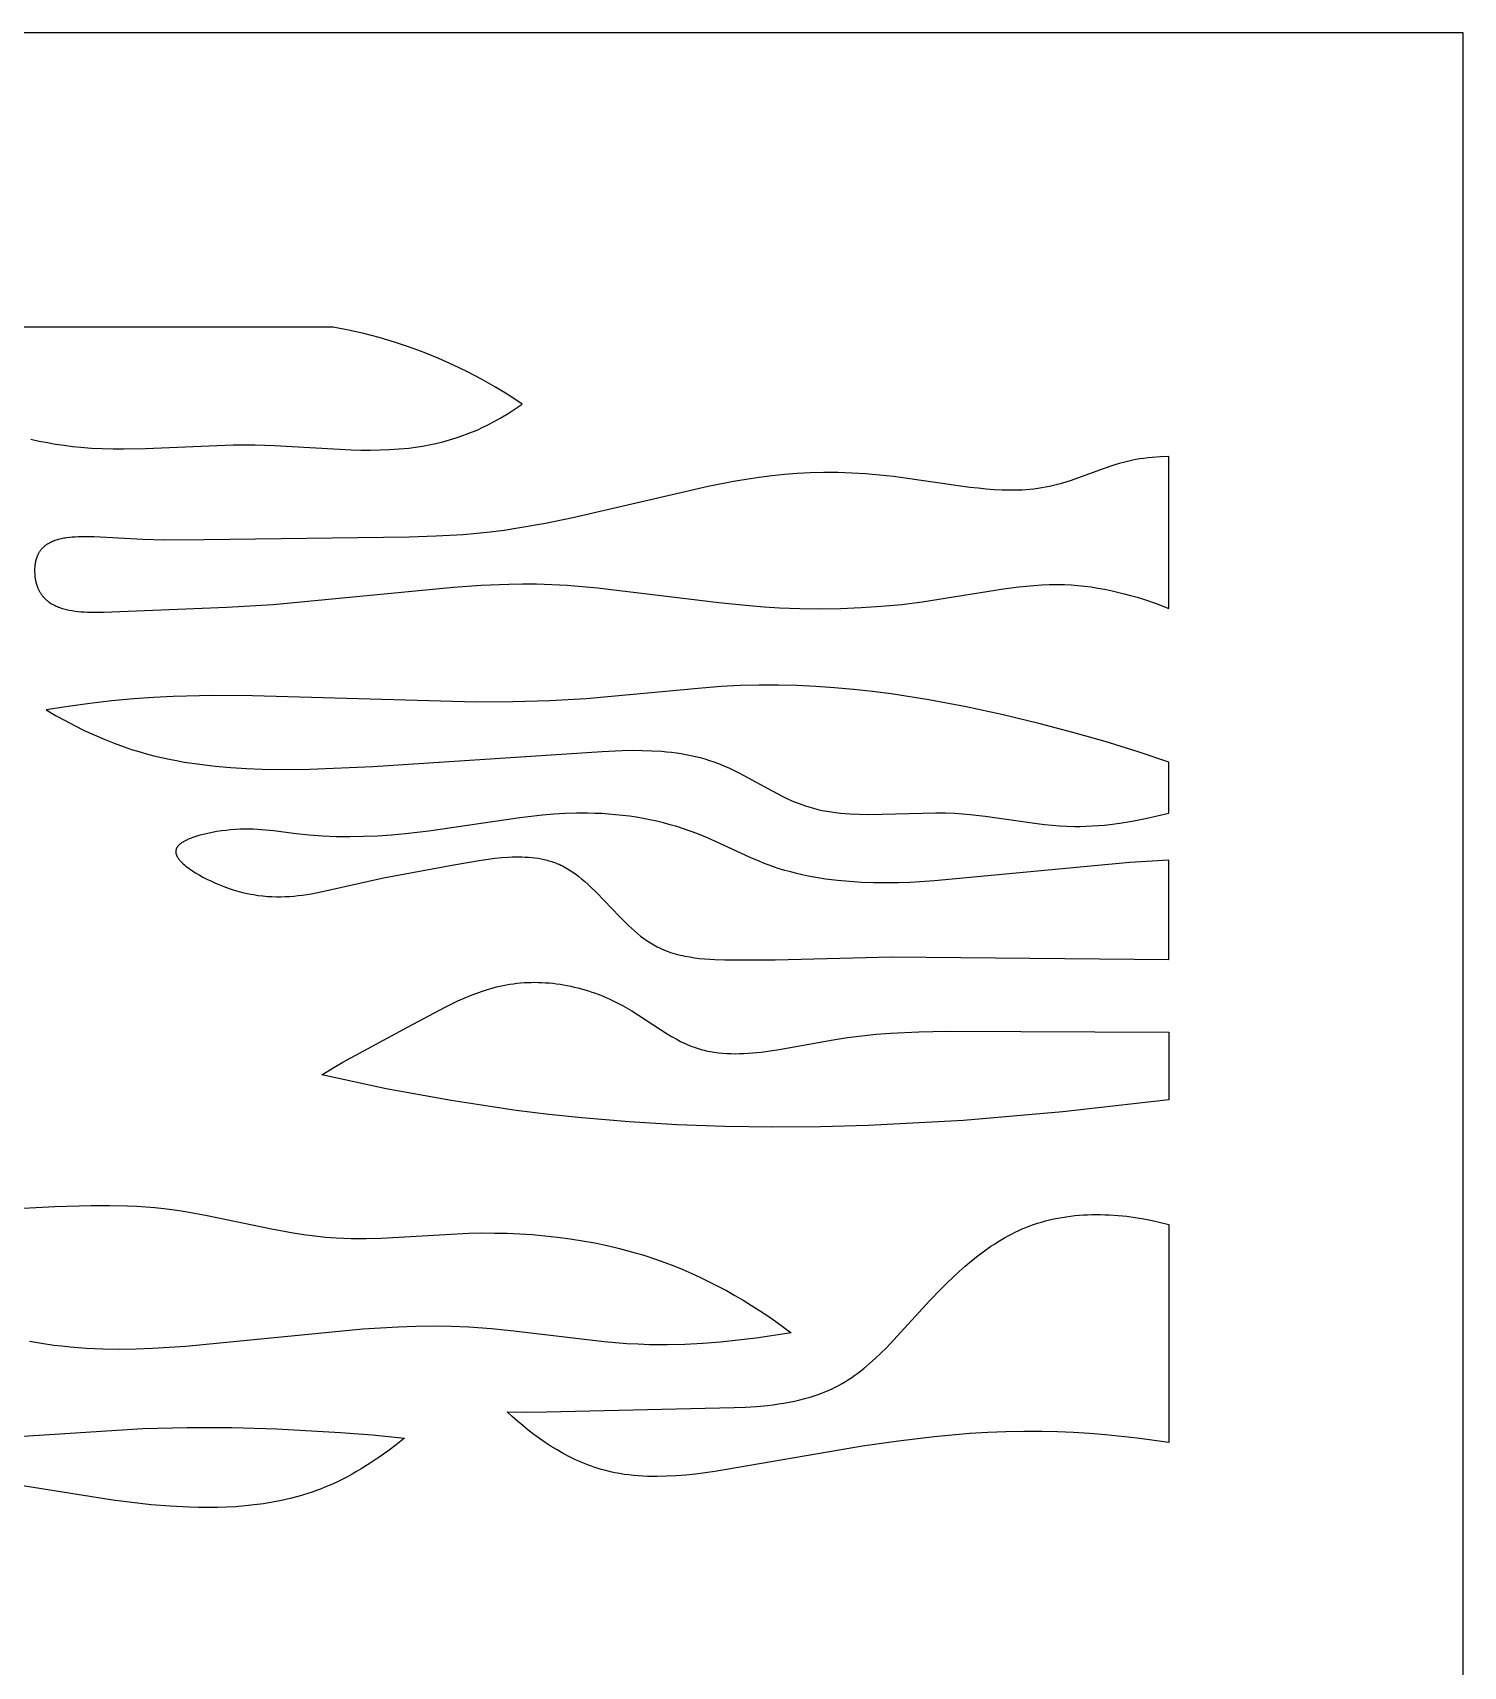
# Model space of a CAD drawing. Header units: millimetres. Extents: x 735 to 1140, y 263 to 1308.
# Drawn here: x 897.4 to 1140.3, y 1030.8 to 1308.3 of the extents above; entities that cross this region are included whole.
import ezdxf

# ---------------------------------------------------------------- set-up
doc = ezdxf.new("R2010")
doc.units = ezdxf.units.MM
doc.layers.add('DEFAULT_LAYER', color=1, linetype='Continuous', true_color=0xff0000)

msp = doc.modelspace()

# ---------------------------------------------------------------- linework, layer by layer
at = {"layer": 'DEFAULT_LAYER'}
for p, q in [((1140.35, 1308.34), (735.25, 1308.34)), ((1140.35, 262.59), (1140.35, 1308.34)), ((948.41, 1258.34), (857.15, 1258.34)), ((951.04, 1257.83), (948.41, 1258.34)), ((953.66, 1257.23), (951.04, 1257.83)), ((956.26, 1256.55), (953.66, 1257.23)), ((958.83, 1255.78), (956.26, 1256.55)), ((961.38, 1254.93), (958.83, 1255.78)), ((963.9, 1254), (961.38, 1254.93)), ((966.39, 1252.98), (963.9, 1254)), ((968.84, 1251.89), (966.39, 1252.98)), ((971.26, 1250.72), (968.84, 1251.89)), ((973.64, 1249.47), (971.26, 1250.72)), ((975.97, 1248.14), (973.64, 1249.47)), ((978.26, 1246.74), (975.97, 1248.14)), ((980.51, 1245.26), (978.26, 1246.74)), ((976.91, 1242.92), (978.14, 1243.66)), ((978.14, 1243.66), (979.34, 1244.44)), ((979.34, 1244.44), (980.51, 1245.26)), ((971.76, 1240.4), (972.42, 1240.67)), ((972.42, 1240.67), (973.08, 1240.96)), ((973.08, 1240.96), (973.73, 1241.25)), ((973.73, 1241.25), (974.38, 1241.56)), ((974.38, 1241.56), (975.02, 1241.88)), ((975.02, 1241.88), (975.66, 1242.22)), ((975.66, 1242.22), (976.29, 1242.56)), ((976.29, 1242.56), (976.91, 1242.92)), ((897.08, 1239.29), (898.48, 1238.98)), ((898.48, 1238.98), (899.89, 1238.7)), ((899.89, 1238.7), (901.3, 1238.46)), ((901.3, 1238.46), (902.72, 1238.25)), ((902.72, 1238.25), (904.14, 1238.07)), ((904.14, 1238.07), (905.56, 1237.93)), ((905.56, 1237.93), (907.39, 1237.79)), ((907.39, 1237.79), (909.22, 1237.7)), ((912.89, 1237.64), (916.58, 1237.71)), ((916.58, 1237.71), (931.45, 1238.31)), ((931.45, 1238.31), (935.17, 1238.32)), ((935.17, 1238.32), (938.45, 1238.21)), ((938.45, 1238.21), (951.51, 1237.48)), ((959.63, 1237.63), (961.25, 1237.79)), ((961.25, 1237.79), (962.41, 1237.95)), ((962.41, 1237.95), (963.57, 1238.13)), ((963.57, 1238.13), (964.73, 1238.34)), ((964.73, 1238.34), (965.89, 1238.58)), ((965.89, 1238.58), (967.03, 1238.86)), ((967.03, 1238.86), (968.17, 1239.17)), ((968.17, 1239.17), (969.3, 1239.51)), ((969.3, 1239.51), (970.42, 1239.89)), ((970.42, 1239.89), (971.09, 1240.14)), ((971.09, 1240.14), (971.76, 1240.4)), ((909.22, 1237.7), (911.05, 1237.65)), ((911.05, 1237.65), (912.89, 1237.64)), ((951.51, 1237.48), (953.14, 1237.44)), ((953.14, 1237.44), (954.77, 1237.43)), ((954.77, 1237.43), (956.39, 1237.46)), ((956.39, 1237.46), (958.01, 1237.52)), ((958.01, 1237.52), (959.63, 1237.63)), ((1081.92, 1235.14), (1081, 1234.86)), ((1082.85, 1235.39), (1081.92, 1235.14)), ((1083.78, 1235.62), (1082.85, 1235.39)), ((1084.25, 1235.72), (1083.78, 1235.62)), ((1084.72, 1235.81), (1084.25, 1235.72)), ((1085.41, 1235.93), (1084.72, 1235.81)), ((1086.11, 1236.03), (1085.41, 1235.93)), ((1086.82, 1236.11), (1086.11, 1236.03)), ((1087.52, 1236.18), (1086.82, 1236.11)), ((1088.93, 1236.28), (1087.52, 1236.18)), ((1090.35, 1236.34), (1088.93, 1236.28)), ((1090.35, 1210.55), (1090.35, 1236.34)), ((1018.58, 1232.44), (1016.42, 1232.08)), ((1020.75, 1232.77), (1018.58, 1232.44)), ((1022.91, 1233.06), (1020.75, 1232.77)), ((1025.08, 1233.29), (1022.91, 1233.06)), ((1027.25, 1233.47), (1025.08, 1233.29)), ((1029.42, 1233.58), (1027.25, 1233.47)), ((1031.77, 1233.63), (1029.42, 1233.58)), ((1034.13, 1233.62), (1031.77, 1233.63)), ((1036.48, 1233.53), (1034.13, 1233.62)), ((1038.84, 1233.38), (1036.48, 1233.53)), ((1041.2, 1233.18), (1038.84, 1233.38)), ((1043.56, 1232.93), (1041.2, 1233.18)), ((1056.57, 1231.1), (1043.56, 1232.93)), ((1073.73, 1232.28), (1072.82, 1231.99)), ((1079.17, 1234.24), (1073.73, 1232.28)), ((1081, 1234.86), (1079.17, 1234.24)), ((1012.12, 1231.25), (989.1, 1225.92)), ((1016.42, 1232.08), (1012.12, 1231.25)), ((1057.94, 1230.94), (1056.57, 1231.1)), ((1059.31, 1230.81), (1057.94, 1230.94)), ((1060.68, 1230.7), (1059.31, 1230.81)), ((1062.04, 1230.63), (1060.68, 1230.7)), ((1063.4, 1230.61), (1062.04, 1230.63)), ((1064.08, 1230.61), (1063.4, 1230.61)), ((1064.75, 1230.62), (1064.08, 1230.61)), ((1065.42, 1230.65), (1064.75, 1230.62)), ((1066.09, 1230.69), (1065.42, 1230.65)), ((1066.76, 1230.74), (1066.09, 1230.69)), ((1067.43, 1230.81), (1066.76, 1230.74)), ((1068.09, 1230.9), (1067.43, 1230.81)), ((1068.75, 1231), (1068.09, 1230.9)), ((1069.41, 1231.11), (1068.75, 1231)), ((1070.07, 1231.25), (1069.41, 1231.11)), ((1070.53, 1231.35), (1070.07, 1231.25)), ((1070.99, 1231.46), (1070.53, 1231.35)), ((1071.91, 1231.71), (1070.99, 1231.46)), ((1072.82, 1231.99), (1071.91, 1231.71)), ((979.8, 1224.15), (977.45, 1223.8)), ((984.47, 1224.97), (979.8, 1224.15)), ((989.1, 1225.92), (984.47, 1224.97)), ((899.4, 1221.09), (899.33, 1221.03)), ((899.48, 1221.15), (899.4, 1221.09)), ((899.55, 1221.21), (899.48, 1221.15)), ((899.63, 1221.27), (899.55, 1221.21)), ((899.71, 1221.33), (899.63, 1221.27)), ((899.79, 1221.38), (899.71, 1221.33)), ((899.88, 1221.44), (899.79, 1221.38)), ((899.96, 1221.49), (899.88, 1221.44)), ((900.05, 1221.54), (899.96, 1221.49)), ((900.13, 1221.59), (900.05, 1221.54)), ((900.22, 1221.64), (900.13, 1221.59)), ((900.4, 1221.73), (900.22, 1221.64)), ((900.59, 1221.82), (900.4, 1221.73)), ((900.78, 1221.9), (900.59, 1221.82)), ((900.97, 1221.98), (900.78, 1221.9)), ((901.17, 1222.05), (900.97, 1221.98)), ((901.38, 1222.12), (901.17, 1222.05)), ((901.59, 1222.19), (901.38, 1222.12)), ((901.8, 1222.25), (901.59, 1222.19)), ((902.02, 1222.3), (901.8, 1222.25)), ((902.24, 1222.35), (902.02, 1222.3)), ((902.46, 1222.4), (902.24, 1222.35)), ((902.69, 1222.45), (902.46, 1222.4)), ((902.92, 1222.49), (902.69, 1222.45)), ((903.16, 1222.52), (902.92, 1222.49)), ((903.64, 1222.58), (903.16, 1222.52)), ((904.13, 1222.63), (903.64, 1222.58)), ((904.64, 1222.67), (904.13, 1222.63)), ((905.15, 1222.7), (904.64, 1222.67)), ((905.68, 1222.71), (905.15, 1222.7)), ((906.75, 1222.71), (905.68, 1222.71)), ((907.84, 1222.69), (906.75, 1222.71)), ((916.13, 1222.25), (907.84, 1222.69)), ((919.77, 1222.16), (916.13, 1222.25)), ((926.5, 1222.19), (919.77, 1222.16)), ((961.34, 1222.63), (926.5, 1222.19)), ((965.94, 1222.79), (961.34, 1222.63)), ((970.53, 1223.06), (965.94, 1222.79)), ((972.81, 1223.26), (970.53, 1223.06)), ((975.08, 1223.5), (972.81, 1223.26)), ((977.45, 1223.8), (975.08, 1223.5)), ((897.86, 1218.4), (897.83, 1218.23)), ((897.89, 1218.57), (897.86, 1218.4)), ((897.93, 1218.74), (897.89, 1218.57)), ((897.98, 1218.9), (897.93, 1218.74)), ((898.03, 1219.06), (897.98, 1218.9)), ((898.08, 1219.21), (898.03, 1219.06)), ((898.14, 1219.36), (898.08, 1219.21)), ((898.18, 1219.46), (898.14, 1219.36)), ((898.22, 1219.55), (898.18, 1219.46)), ((898.26, 1219.64), (898.22, 1219.55)), ((898.31, 1219.73), (898.26, 1219.64)), ((898.35, 1219.82), (898.31, 1219.73)), ((898.4, 1219.91), (898.35, 1219.82)), ((898.45, 1220), (898.4, 1219.91)), ((898.5, 1220.08), (898.45, 1220)), ((898.56, 1220.16), (898.5, 1220.08)), ((898.61, 1220.24), (898.56, 1220.16)), ((898.67, 1220.32), (898.61, 1220.24)), ((898.73, 1220.4), (898.67, 1220.32)), ((898.79, 1220.48), (898.73, 1220.4)), ((898.85, 1220.55), (898.79, 1220.48)), ((898.91, 1220.63), (898.85, 1220.55)), ((898.98, 1220.7), (898.91, 1220.63)), ((899.04, 1220.77), (898.98, 1220.7)), ((899.11, 1220.83), (899.04, 1220.77)), ((899.18, 1220.9), (899.11, 1220.83)), ((899.25, 1220.97), (899.18, 1220.9)), ((899.33, 1221.03), (899.25, 1220.97)), ((897.73, 1217.17), (897.72, 1216.99)), ((897.72, 1216.99), (897.73, 1216.8)), ((897.74, 1217.53), (897.73, 1217.35)), ((897.73, 1217.35), (897.73, 1217.17)), ((897.73, 1216.8), (897.73, 1216.62)), ((897.73, 1216.62), (897.74, 1216.44)), ((897.76, 1217.71), (897.74, 1217.53)), ((897.74, 1216.44), (897.75, 1216.26)), ((897.75, 1216.26), (897.77, 1216.07)), ((897.78, 1217.89), (897.76, 1217.71)), ((897.77, 1216.07), (897.79, 1215.89)), ((897.8, 1218.06), (897.78, 1217.89)), ((897.79, 1215.89), (897.82, 1215.71)), ((897.83, 1218.23), (897.8, 1218.06)), ((897.82, 1215.71), (897.85, 1215.53)), ((897.85, 1215.53), (897.88, 1215.35)), ((897.88, 1215.35), (897.92, 1215.17)), ((897.92, 1215.17), (897.96, 1215)), ((897.96, 1215), (898, 1214.82)), ((898, 1214.82), (898.05, 1214.65)), ((898.05, 1214.65), (898.1, 1214.48)), ((898.1, 1214.48), (898.16, 1214.32)), ((898.16, 1214.32), (898.22, 1214.16)), ((898.22, 1214.16), (898.28, 1214)), ((898.28, 1214), (898.35, 1213.84)), ((898.35, 1213.84), (898.4, 1213.74)), ((898.4, 1213.74), (898.45, 1213.64)), ((898.45, 1213.64), (898.5, 1213.54)), ((898.5, 1213.54), (898.55, 1213.44)), ((898.55, 1213.44), (898.6, 1213.34)), ((898.6, 1213.34), (898.66, 1213.25)), ((898.66, 1213.25), (898.71, 1213.16)), ((898.71, 1213.16), (898.77, 1213.06)), ((898.77, 1213.06), (898.83, 1212.97)), ((898.83, 1212.97), (898.9, 1212.89)), ((898.9, 1212.89), (898.96, 1212.8)), ((898.96, 1212.8), (899.02, 1212.72)), ((938.22, 1211.22), (968.86, 1214.17)), ((968.86, 1214.17), (973.55, 1214.49)), ((973.55, 1214.49), (978.25, 1214.68)), ((978.25, 1214.68), (980.6, 1214.71)), ((980.6, 1214.71), (982.94, 1214.69)), ((982.94, 1214.69), (985.55, 1214.61)), ((985.55, 1214.61), (988.15, 1214.48)), ((988.15, 1214.48), (993.34, 1214.06)), ((993.34, 1214.06), (1013.93, 1211.56)), ((1048.47, 1211.64), (1062.27, 1213.86)), ((1062.27, 1213.86), (1064.86, 1214.2)), ((1064.86, 1214.2), (1066.15, 1214.34)), ((1066.15, 1214.34), (1067.44, 1214.46)), ((1067.44, 1214.46), (1068.74, 1214.54)), ((1068.74, 1214.54), (1070.03, 1214.59)), ((1070.03, 1214.59), (1071.32, 1214.61)), ((1071.32, 1214.61), (1072.62, 1214.58)), ((1072.62, 1214.58), (1073.75, 1214.53)), ((1073.75, 1214.53), (1074.88, 1214.44)), ((1074.88, 1214.44), (1076.01, 1214.32)), ((1076.01, 1214.32), (1077.14, 1214.18)), ((1077.14, 1214.18), (1078.27, 1214)), ((1078.27, 1214), (1079.39, 1213.8)), ((1079.39, 1213.8), (1080.51, 1213.57)), ((1080.51, 1213.57), (1081.63, 1213.32)), ((1081.63, 1213.32), (1082.74, 1213.04)), ((1082.74, 1213.04), (1083.85, 1212.75)), ((1083.85, 1212.75), (1084.95, 1212.43)), ((899.02, 1212.72), (899.09, 1212.63)), ((899.09, 1212.63), (899.16, 1212.55)), ((899.16, 1212.55), (899.23, 1212.47)), ((899.23, 1212.47), (899.3, 1212.39)), ((899.3, 1212.39), (899.37, 1212.32)), ((899.37, 1212.32), (899.44, 1212.24)), ((899.44, 1212.24), (899.52, 1212.17)), ((899.52, 1212.17), (899.6, 1212.09)), ((899.6, 1212.09), (899.67, 1212.02)), ((899.67, 1212.02), (899.75, 1211.95)), ((899.75, 1211.95), (899.83, 1211.89)), ((899.83, 1211.89), (899.91, 1211.82)), ((899.91, 1211.82), (900, 1211.75)), ((900, 1211.75), (900.08, 1211.69)), ((900.08, 1211.69), (900.17, 1211.63)), ((900.17, 1211.63), (900.25, 1211.57)), ((900.25, 1211.57), (900.43, 1211.45)), ((900.43, 1211.45), (900.62, 1211.34)), ((900.62, 1211.34), (900.8, 1211.23)), ((900.8, 1211.23), (901, 1211.13)), ((901, 1211.13), (901.19, 1211.03)), ((901.19, 1211.03), (901.39, 1210.94)), ((901.39, 1210.94), (901.6, 1210.85)), ((901.6, 1210.85), (901.81, 1210.76)), ((901.81, 1210.76), (902.02, 1210.69)), ((902.02, 1210.69), (902.24, 1210.61)), ((902.24, 1210.61), (902.46, 1210.54)), ((902.46, 1210.54), (902.69, 1210.48)), ((902.69, 1210.48), (902.91, 1210.42)), ((902.91, 1210.42), (903.15, 1210.36)), ((903.15, 1210.36), (903.38, 1210.3)), ((903.38, 1210.3), (903.62, 1210.26)), ((903.62, 1210.26), (904.11, 1210.17)), ((904.11, 1210.17), (904.6, 1210.09)), ((904.6, 1210.09), (905.11, 1210.03)), ((905.11, 1210.03), (905.63, 1209.98)), ((905.63, 1209.98), (906.16, 1209.94)), ((909.44, 1209.89), (930.36, 1210.78)), ((930.36, 1210.78), (938.22, 1211.22)), ((1013.93, 1211.56), (1019.07, 1211.03)), ((1019.07, 1211.03), (1021.64, 1210.82)), ((1021.64, 1210.82), (1024.22, 1210.66)), ((1024.22, 1210.66), (1027.68, 1210.52)), ((1027.68, 1210.52), (1031.14, 1210.48)), ((1031.14, 1210.48), (1034.6, 1210.53)), ((1034.6, 1210.53), (1038.07, 1210.67)), ((1038.07, 1210.67), (1041.54, 1210.91)), ((1041.54, 1210.91), (1045, 1211.23)), ((1045, 1211.23), (1048.47, 1211.64)), ((1084.95, 1212.43), (1086.05, 1212.09)), ((1086.05, 1212.09), (1088.21, 1211.35)), ((1088.21, 1211.35), (1090.35, 1210.55)), ((906.16, 1209.94), (906.69, 1209.91)), ((906.69, 1209.91), (907.23, 1209.89)), ((907.23, 1209.89), (908.33, 1209.88)), ((908.33, 1209.88), (909.44, 1209.89)), ((1011.02, 1197.02), (991.42, 1195.18)), ((1014.29, 1197.25), (1011.02, 1197.02)), ((1017.56, 1197.42), (1014.29, 1197.25)), ((1020.76, 1197.5), (1017.56, 1197.42)), ((1023.97, 1197.5), (1020.76, 1197.5)), ((1027.17, 1197.42), (1023.97, 1197.5)), ((1030.38, 1197.28), (1027.17, 1197.42)), ((1033.59, 1197.06), (1030.38, 1197.28)), ((1036.79, 1196.77), (1033.59, 1197.06)), ((1039.99, 1196.42), (1036.79, 1196.77)), ((1043.19, 1196.01), (1039.99, 1196.42)), ((903.4, 1193.88), (899.7, 1193.29)), ((907.11, 1194.4), (903.4, 1193.88)), ((910.84, 1194.83), (907.11, 1194.4)), ((914.57, 1195.18), (910.84, 1194.83)), ((917.92, 1195.41), (914.57, 1195.18)), ((921.28, 1195.58), (917.92, 1195.41)), ((928, 1195.73), (921.28, 1195.58)), ((934.74, 1195.69), (928, 1195.73)), ((972.72, 1194.63), (934.74, 1195.69)), ((978.96, 1194.65), (972.72, 1194.63)), ((985.2, 1194.83), (978.96, 1194.65)), ((991.42, 1195.18), (985.2, 1194.83)), ((1049.57, 1195.02), (1043.19, 1196.01)), ((1055.92, 1193.83), (1049.57, 1195.02)), ((1062.23, 1192.46), (1055.92, 1193.83)), ((899.7, 1193.29), (901.28, 1192.37)), ((901.28, 1192.37), (902.89, 1191.49)), ((902.89, 1191.49), (904.52, 1190.64)), ((904.52, 1190.64), (906.17, 1189.82)), ((1068.5, 1190.95), (1062.23, 1192.46)), ((1074.03, 1189.49), (1068.5, 1190.95)), ((906.17, 1189.82), (907.83, 1189.05)), ((907.83, 1189.05), (909.52, 1188.32)), ((909.52, 1188.32), (911.22, 1187.64)), ((1079.51, 1187.92), (1074.03, 1189.49)), ((1084.95, 1186.23), (1079.51, 1187.92)), ((911.22, 1187.64), (912.93, 1187.02)), ((912.93, 1187.02), (914.19, 1186.6)), ((914.19, 1186.6), (915.44, 1186.21)), ((915.44, 1186.21), (916.71, 1185.85)), ((916.71, 1185.85), (917.99, 1185.52)), ((917.99, 1185.52), (919.27, 1185.22)), ((919.27, 1185.22), (920.55, 1184.94)), ((955.14, 1183.66), (994.1, 1186.24)), ((994.1, 1186.24), (997.51, 1186.4)), ((997.51, 1186.4), (999.2, 1186.44)), ((999.2, 1186.44), (1000.89, 1186.43)), ((1000.89, 1186.43), (1002.57, 1186.37)), ((1002.57, 1186.37), (1004.23, 1186.27)), ((1004.23, 1186.27), (1005.06, 1186.19)), ((1005.06, 1186.19), (1005.88, 1186.1)), ((1005.88, 1186.1), (1006.71, 1186)), ((1006.71, 1186), (1007.52, 1185.87)), ((1007.52, 1185.87), (1008.33, 1185.73)), ((1008.33, 1185.73), (1009.14, 1185.57)), ((1009.14, 1185.57), (1009.94, 1185.39)), ((1009.94, 1185.39), (1010.74, 1185.19)), ((1010.74, 1185.19), (1011.53, 1184.97)), ((1090.35, 1184.4), (1084.95, 1186.23)), ((920.55, 1184.94), (921.85, 1184.68)), ((921.85, 1184.68), (923.15, 1184.45)), ((923.15, 1184.45), (925.76, 1184.06)), ((925.76, 1184.06), (928.4, 1183.75)), ((928.4, 1183.75), (931.05, 1183.51)), ((931.05, 1183.51), (933.71, 1183.35)), ((933.71, 1183.35), (936.39, 1183.25)), ((936.39, 1183.25), (939.07, 1183.2)), ((939.07, 1183.2), (944.44, 1183.24)), ((944.44, 1183.24), (955.14, 1183.66)), ((1011.53, 1184.97), (1012.31, 1184.73)), ((1012.31, 1184.73), (1013.09, 1184.47)), ((1013.09, 1184.47), (1013.86, 1184.18)), ((1013.86, 1184.18), (1014.79, 1183.79)), ((1014.79, 1183.79), (1015.72, 1183.38)), ((1015.72, 1183.38), (1016.64, 1182.94)), ((1016.64, 1182.94), (1017.55, 1182.48)), ((1017.55, 1182.48), (1022.96, 1179.53)), ((1090.35, 1175.75), (1090.35, 1184.4)), ((1022.96, 1179.53), (1024.78, 1178.59)), ((1024.78, 1178.59), (1025.69, 1178.16)), ((1025.69, 1178.16), (1026.61, 1177.75)), ((1026.61, 1177.75), (1027.07, 1177.56)), ((1027.07, 1177.56), (1027.54, 1177.38)), ((1027.54, 1177.38), (1028, 1177.21)), ((1028, 1177.21), (1028.47, 1177.04)), ((1028.47, 1177.04), (1029.22, 1176.81)), ((1029.22, 1176.81), (1029.97, 1176.6)), ((980.13, 1174.97), (964.68, 1172.68)), ((983.97, 1175.4), (980.13, 1174.97)), ((985.89, 1175.57), (983.97, 1175.4)), ((987.81, 1175.68), (985.89, 1175.57)), ((989.74, 1175.75), (987.81, 1175.68)), ((991.68, 1175.75), (989.74, 1175.75)), ((992.85, 1175.73), (991.68, 1175.75)), ((994.03, 1175.68), (992.85, 1175.73)), ((995.2, 1175.6), (994.03, 1175.68)), ((996.38, 1175.5), (995.2, 1175.6)), ((997.55, 1175.38), (996.38, 1175.5)), ((998.73, 1175.23), (997.55, 1175.38)), ((999.9, 1175.06), (998.73, 1175.23)), ((1001.06, 1174.86), (999.9, 1175.06)), ((1002.23, 1174.63), (1001.06, 1174.86)), ((1003.38, 1174.38), (1002.23, 1174.63)), ((1004.54, 1174.11), (1003.38, 1174.38)), ((1005.68, 1173.8), (1004.54, 1174.11)), ((1029.97, 1176.6), (1030.72, 1176.41)), ((1030.72, 1176.41), (1031.49, 1176.24)), ((1031.49, 1176.24), (1032.25, 1176.1)), ((1032.25, 1176.1), (1033.03, 1175.98)), ((1033.03, 1175.98), (1033.8, 1175.87)), ((1033.8, 1175.87), (1034.58, 1175.78)), ((1034.58, 1175.78), (1035.37, 1175.71)), ((1035.37, 1175.71), (1036.16, 1175.66)), ((1036.16, 1175.66), (1037.75, 1175.59)), ((1037.75, 1175.59), (1039.36, 1175.56)), ((1039.36, 1175.56), (1050.76, 1175.83)), ((1050.76, 1175.83), (1052.39, 1175.81)), ((1052.39, 1175.81), (1054.01, 1175.75)), ((1054.01, 1175.75), (1055.3, 1175.67)), ((1055.3, 1175.67), (1056.58, 1175.56)), ((1056.58, 1175.56), (1059.13, 1175.27)), ((1059.13, 1175.27), (1066.72, 1174.17)), ((1066.72, 1174.17), (1069.24, 1173.86)), ((1080.35, 1173.85), (1082.37, 1174.12)), ((1082.37, 1174.12), (1084.38, 1174.45)), ((1084.38, 1174.45), (1086.38, 1174.84)), ((1086.38, 1174.84), (1088.37, 1175.28)), ((1088.37, 1175.28), (1090.35, 1175.75)), ((923.43, 1171.13), (923.29, 1171.06)), ((923.56, 1171.2), (923.43, 1171.13)), ((923.7, 1171.26), (923.56, 1171.2)), ((923.99, 1171.39), (923.7, 1171.26)), ((924.3, 1171.51), (923.99, 1171.39)), ((924.61, 1171.63), (924.3, 1171.51)), ((924.94, 1171.75), (924.61, 1171.63)), ((925.29, 1171.85), (924.94, 1171.75)), ((925.64, 1171.96), (925.29, 1171.85)), ((926.36, 1172.15), (925.64, 1171.96)), ((927.12, 1172.33), (926.36, 1172.15)), ((927.89, 1172.49), (927.12, 1172.33)), ((928.67, 1172.62), (927.89, 1172.49)), ((929.45, 1172.74), (928.67, 1172.62)), ((930.23, 1172.84), (929.45, 1172.74)), ((930.99, 1172.92), (930.23, 1172.84)), ((931.82, 1172.98), (930.99, 1172.92)), ((932.62, 1173.02), (931.82, 1172.98)), ((933.4, 1173.04), (932.62, 1173.02)), ((934.15, 1173.04), (933.4, 1173.04)), ((934.88, 1173.02), (934.15, 1173.04)), ((935.59, 1172.99), (934.88, 1173.02)), ((936.28, 1172.94), (935.59, 1172.99)), ((936.96, 1172.88), (936.28, 1172.94)), ((938.29, 1172.74), (936.96, 1172.88)), ((942.16, 1172.23), (938.29, 1172.74)), ((944.36, 1172.01), (942.16, 1172.23)), ((946.61, 1171.85), (944.36, 1172.01)), ((948.91, 1171.76), (946.61, 1171.85)), ((951.24, 1171.74), (948.91, 1171.76)), ((953.6, 1171.78), (951.24, 1171.74)), ((955.98, 1171.87), (953.6, 1171.78)), ((958.36, 1172.02), (955.98, 1171.87)), ((960.73, 1172.23), (958.36, 1172.02)), ((964.68, 1172.68), (960.73, 1172.23)), ((1006.81, 1173.47), (1005.68, 1173.8)), ((1007.94, 1173.11), (1006.81, 1173.47)), ((1009.06, 1172.73), (1007.94, 1173.11)), ((1010.16, 1172.31), (1009.06, 1172.73)), ((1011.7, 1171.69), (1010.16, 1172.31)), ((1013.22, 1171.02), (1011.7, 1171.69)), ((1069.24, 1173.86), (1070.5, 1173.73)), ((1070.5, 1173.73), (1071.76, 1173.63)), ((1071.76, 1173.63), (1073.03, 1173.55)), ((1073.03, 1173.55), (1074.3, 1173.52)), ((1074.3, 1173.52), (1075.3, 1173.52)), ((1075.3, 1173.52), (1076.31, 1173.54)), ((1076.31, 1173.54), (1077.32, 1173.59)), ((1077.32, 1173.59), (1078.33, 1173.65)), ((1078.33, 1173.65), (1079.34, 1173.74)), ((1079.34, 1173.74), (1080.35, 1173.85)), ((921.7, 1169.33), (921.69, 1169.31)), ((921.69, 1169.31), (921.69, 1169.28)), ((921.69, 1169.28), (921.69, 1169.26)), ((921.69, 1169.26), (921.69, 1169.22)), ((921.69, 1169.22), (921.69, 1169.18)), ((921.69, 1169.18), (921.7, 1169.13)), ((921.71, 1169.41), (921.7, 1169.39)), ((921.7, 1169.39), (921.7, 1169.37)), ((921.7, 1169.37), (921.7, 1169.35)), ((921.7, 1169.35), (921.7, 1169.33)), ((921.7, 1169.13), (921.7, 1169.09)), ((921.7, 1169.09), (921.71, 1169.04)), ((921.72, 1169.48), (921.71, 1169.46)), ((921.71, 1169.46), (921.71, 1169.44)), ((921.71, 1169.44), (921.71, 1169.41)), ((921.71, 1169.04), (921.71, 1169)), ((921.71, 1169), (921.72, 1168.96)), ((921.73, 1169.53), (921.72, 1169.5)), ((921.72, 1169.5), (921.72, 1169.48)), ((921.72, 1168.96), (921.73, 1168.91)), ((921.74, 1169.55), (921.73, 1169.53)), ((921.73, 1168.91), (921.74, 1168.87)), ((921.75, 1169.59), (921.74, 1169.57)), ((921.74, 1169.57), (921.74, 1169.55)), ((921.74, 1168.87), (921.75, 1168.82)), ((921.76, 1169.62), (921.75, 1169.59)), ((921.75, 1168.82), (921.77, 1168.78)), ((921.77, 1169.66), (921.76, 1169.64)), ((921.76, 1169.64), (921.76, 1169.62)), ((921.79, 1169.7), (921.77, 1169.66)), ((921.77, 1168.78), (921.78, 1168.73)), ((921.78, 1168.73), (921.8, 1168.68)), ((921.81, 1169.75), (921.79, 1169.7)), ((921.8, 1168.68), (921.82, 1168.64)), ((921.83, 1169.79), (921.81, 1169.75)), ((921.82, 1168.64), (921.84, 1168.59)), ((921.85, 1169.83), (921.83, 1169.79)), ((921.84, 1168.59), (921.86, 1168.55)), ((921.87, 1169.88), (921.85, 1169.83)), ((921.86, 1168.55), (921.88, 1168.5)), ((921.9, 1169.92), (921.87, 1169.88)), ((921.88, 1168.5), (921.9, 1168.45)), ((921.92, 1169.96), (921.9, 1169.92)), ((921.9, 1168.45), (921.92, 1168.41)), ((921.95, 1170), (921.92, 1169.96)), ((921.92, 1168.41), (921.95, 1168.36)), ((921.98, 1170.04), (921.95, 1170)), ((921.95, 1168.36), (921.98, 1168.31)), ((922.01, 1170.09), (921.98, 1170.04)), ((922.05, 1170.13), (922.01, 1170.09)), ((922.08, 1170.17), (922.05, 1170.13)), ((922.12, 1170.21), (922.08, 1170.17)), ((922.15, 1170.25), (922.12, 1170.21)), ((922.19, 1170.29), (922.15, 1170.25)), ((922.23, 1170.33), (922.19, 1170.29)), ((922.27, 1170.37), (922.23, 1170.33)), ((922.31, 1170.41), (922.27, 1170.37)), ((922.36, 1170.44), (922.31, 1170.41)), ((922.4, 1170.48), (922.36, 1170.44)), ((922.5, 1170.56), (922.4, 1170.48)), ((922.6, 1170.64), (922.5, 1170.56)), ((922.7, 1170.71), (922.6, 1170.64)), ((922.81, 1170.78), (922.7, 1170.71)), ((922.93, 1170.85), (922.81, 1170.78)), ((923.04, 1170.93), (922.93, 1170.85)), ((923.17, 1171), (923.04, 1170.93)), ((923.29, 1171.06), (923.17, 1171)), ((978.8, 1168.32), (979.37, 1168.33)), ((979.37, 1168.33), (979.93, 1168.34)), ((979.93, 1168.34), (980.49, 1168.33)), ((980.49, 1168.33), (981.05, 1168.31)), ((1019.24, 1168.23), (1013.22, 1171.02)), ((921.98, 1168.31), (922, 1168.27)), ((922, 1168.27), (922.03, 1168.22)), ((922.03, 1168.22), (922.1, 1168.13)), ((922.1, 1168.13), (922.16, 1168.03)), ((922.16, 1168.03), (922.23, 1167.94)), ((922.23, 1167.94), (922.31, 1167.84)), ((922.31, 1167.84), (922.39, 1167.75)), ((922.39, 1167.75), (922.47, 1167.65)), ((922.47, 1167.65), (922.56, 1167.55)), ((922.56, 1167.55), (922.65, 1167.46)), ((922.65, 1167.46), (922.75, 1167.36)), ((922.75, 1167.36), (922.85, 1167.26)), ((922.85, 1167.26), (922.95, 1167.17)), ((922.95, 1167.17), (923.17, 1166.97)), ((923.17, 1166.97), (923.41, 1166.78)), ((923.41, 1166.78), (923.65, 1166.59)), ((923.65, 1166.59), (923.91, 1166.39)), ((923.91, 1166.39), (924.18, 1166.2)), ((924.18, 1166.2), (924.46, 1166.01)), ((924.46, 1166.01), (924.75, 1165.82)), ((924.75, 1165.82), (925.05, 1165.63)), ((925.05, 1165.63), (925.67, 1165.27)), ((956.97, 1164.8), (968.9, 1166.98)), ((968.9, 1166.98), (973.57, 1167.78)), ((973.57, 1167.78), (974.74, 1167.95)), ((974.74, 1167.95), (975.91, 1168.09)), ((975.91, 1168.09), (977.07, 1168.21)), ((977.07, 1168.21), (978.23, 1168.29)), ((978.23, 1168.29), (978.8, 1168.32)), ((981.05, 1168.31), (981.6, 1168.28)), ((981.6, 1168.28), (982.15, 1168.23)), ((982.15, 1168.23), (982.69, 1168.17)), ((982.69, 1168.17), (983.22, 1168.09)), ((983.22, 1168.09), (983.75, 1168)), ((983.75, 1168), (984.27, 1167.89)), ((984.27, 1167.89), (984.53, 1167.83)), ((984.53, 1167.83), (984.79, 1167.76)), ((984.79, 1167.76), (985.05, 1167.69)), ((985.05, 1167.69), (985.3, 1167.62)), ((985.3, 1167.62), (985.55, 1167.54)), ((985.55, 1167.54), (985.8, 1167.46)), ((985.8, 1167.46), (986.05, 1167.37)), ((986.05, 1167.37), (986.3, 1167.27)), ((986.3, 1167.27), (986.54, 1167.17)), ((986.54, 1167.17), (986.78, 1167.07)), ((986.78, 1167.07), (987.07, 1166.94)), ((987.07, 1166.94), (987.36, 1166.8)), ((987.36, 1166.8), (987.65, 1166.65)), ((987.65, 1166.65), (987.93, 1166.49)), ((987.93, 1166.49), (988.21, 1166.33)), ((988.21, 1166.33), (988.49, 1166.16)), ((988.49, 1166.16), (988.76, 1165.99)), ((988.76, 1165.99), (989.03, 1165.81)), ((989.03, 1165.81), (989.3, 1165.62)), ((989.3, 1165.62), (989.57, 1165.43)), ((1020.76, 1167.59), (1019.24, 1168.23)), ((1021.52, 1167.28), (1020.76, 1167.59)), ((1022.29, 1166.98), (1021.52, 1167.28)), ((1023.23, 1166.65), (1022.29, 1166.98)), ((1024.19, 1166.33), (1023.23, 1166.65)), ((1025.15, 1166.04), (1024.19, 1166.33)), ((1026.12, 1165.77), (1025.15, 1166.04)), ((1027.1, 1165.52), (1026.12, 1165.77)), ((1083.69, 1167.39), (1050.57, 1164.24)), ((1090.35, 1167.76), (1083.69, 1167.39)), ((1090.35, 1150.91), (1090.35, 1167.76)), ((925.67, 1165.27), (926.31, 1164.91)), ((926.31, 1164.91), (926.97, 1164.56)), ((926.97, 1164.56), (927.65, 1164.24)), ((927.65, 1164.24), (928.33, 1163.92)), ((928.33, 1163.92), (929.01, 1163.63)), ((929.01, 1163.63), (929.88, 1163.29)), ((929.88, 1163.29), (930.74, 1162.97)), ((930.74, 1162.97), (931.59, 1162.7)), ((946.1, 1162.33), (956.97, 1164.8)), ((989.57, 1165.43), (990.1, 1165.03)), ((990.1, 1165.03), (990.62, 1164.61)), ((990.62, 1164.61), (991.14, 1164.17)), ((991.14, 1164.17), (991.65, 1163.72)), ((991.65, 1163.72), (992.15, 1163.25)), ((992.15, 1163.25), (993.14, 1162.28)), ((1028.08, 1165.29), (1027.1, 1165.52)), ((1029.07, 1165.08), (1028.08, 1165.29)), ((1030.06, 1164.89), (1029.07, 1165.08)), ((1031.06, 1164.72), (1030.06, 1164.89)), ((1032.06, 1164.57), (1031.06, 1164.72)), ((1034.08, 1164.32), (1032.06, 1164.57)), ((1036.12, 1164.13), (1034.08, 1164.32)), ((1038.17, 1164.01), (1036.12, 1164.13)), ((1040.22, 1163.94), (1038.17, 1164.01)), ((1042.29, 1163.92), (1040.22, 1163.94)), ((1044.36, 1163.94), (1042.29, 1163.92)), ((1046.43, 1164.01), (1044.36, 1163.94)), ((1050.57, 1164.24), (1046.43, 1164.01)), ((931.59, 1162.7), (932.43, 1162.46)), ((932.43, 1162.46), (933.26, 1162.25)), ((933.26, 1162.25), (934.08, 1162.07)), ((934.08, 1162.07), (934.88, 1161.92)), ((934.88, 1161.92), (935.68, 1161.8)), ((935.68, 1161.8), (936.47, 1161.7)), ((936.47, 1161.7), (937.25, 1161.63)), ((937.25, 1161.63), (938.02, 1161.59)), ((938.02, 1161.59), (938.78, 1161.56)), ((938.78, 1161.56), (939.54, 1161.56)), ((939.54, 1161.56), (940.29, 1161.59)), ((940.29, 1161.59), (941.03, 1161.63)), ((941.03, 1161.63), (941.77, 1161.68)), ((941.77, 1161.68), (942.5, 1161.76)), ((942.5, 1161.76), (943.23, 1161.85)), ((943.23, 1161.85), (943.95, 1161.95)), ((943.95, 1161.95), (944.67, 1162.07)), ((944.67, 1162.07), (946.1, 1162.33)), ((993.14, 1162.28), (997.05, 1158.19)), ((997.05, 1158.19), (998.05, 1157.19)), ((998.05, 1157.19), (998.56, 1156.7)), ((998.56, 1156.7), (999.07, 1156.23)), ((999.07, 1156.23), (999.58, 1155.77)), ((999.58, 1155.77), (1000.11, 1155.32)), ((1000.11, 1155.32), (1000.64, 1154.89)), ((1000.64, 1154.89), (1001.18, 1154.48)), ((1001.18, 1154.48), (1001.74, 1154.09)), ((1001.74, 1154.09), (1002.02, 1153.9)), ((1002.02, 1153.9), (1002.3, 1153.72)), ((1002.3, 1153.72), (1002.58, 1153.54)), ((1002.58, 1153.54), (1002.87, 1153.38)), ((1002.87, 1153.38), (1003.16, 1153.21)), ((1003.16, 1153.21), (1003.46, 1153.06)), ((1003.46, 1153.06), (1003.83, 1152.88)), ((1003.83, 1152.88), (1004.2, 1152.7)), ((1004.2, 1152.7), (1004.57, 1152.54)), ((1004.57, 1152.54), (1004.96, 1152.39)), ((1004.96, 1152.39), (1005.34, 1152.25)), ((1005.34, 1152.25), (1005.73, 1152.11)), ((1005.73, 1152.11), (1006.12, 1151.99)), ((1006.12, 1151.99), (1006.52, 1151.87)), ((1006.52, 1151.87), (1006.92, 1151.76)), ((1006.92, 1151.76), (1007.33, 1151.66)), ((1007.33, 1151.66), (1007.73, 1151.57)), ((1007.73, 1151.57), (1008.14, 1151.48)), ((1008.14, 1151.48), (1008.97, 1151.33)), ((1008.97, 1151.33), (1009.81, 1151.2)), ((1009.81, 1151.2), (1010.65, 1151.1)), ((1010.65, 1151.1), (1011.51, 1151.02)), ((1011.51, 1151.02), (1012.37, 1150.96)), ((1012.37, 1150.96), (1013.23, 1150.91)), ((1013.23, 1150.91), (1014.96, 1150.85)), ((1014.96, 1150.85), (1016.7, 1150.82)), ((1016.7, 1150.82), (1023.46, 1150.86)), ((1023.46, 1150.86), (1043.26, 1151.34)), ((1043.26, 1151.34), (1090.35, 1150.91)), ((975.6, 1146.09), (976.16, 1146.24)), ((976.16, 1146.24), (976.73, 1146.37)), ((976.73, 1146.37), (977.29, 1146.5)), ((977.29, 1146.5), (977.86, 1146.61)), ((977.86, 1146.61), (978.44, 1146.71)), ((978.44, 1146.71), (979.03, 1146.79)), ((979.03, 1146.79), (979.63, 1146.87)), ((979.63, 1146.87), (980.23, 1146.93)), ((980.23, 1146.93), (980.84, 1146.97)), ((980.84, 1146.97), (981.44, 1147.01)), ((981.44, 1147.01), (982.05, 1147.02)), ((982.05, 1147.02), (982.66, 1147.03)), ((982.66, 1147.03), (983.27, 1147.02)), ((983.27, 1147.02), (983.89, 1147)), ((983.89, 1147), (984.5, 1146.96)), ((984.5, 1146.96), (985.11, 1146.92)), ((985.11, 1146.92), (985.72, 1146.86)), ((985.72, 1146.86), (986.33, 1146.78)), ((986.33, 1146.78), (986.95, 1146.7)), ((986.95, 1146.7), (987.56, 1146.6)), ((987.56, 1146.6), (988.17, 1146.49)), ((988.17, 1146.49), (988.78, 1146.36)), ((988.78, 1146.36), (989.38, 1146.23)), ((989.38, 1146.23), (989.99, 1146.08)), ((967.44, 1142.83), (969.58, 1143.86)), ((969.58, 1143.86), (970.66, 1144.33)), ((970.66, 1144.33), (971.74, 1144.78)), ((971.74, 1144.78), (972.83, 1145.2)), ((972.83, 1145.2), (973.93, 1145.59)), ((973.93, 1145.59), (974.49, 1145.77)), ((974.49, 1145.77), (975.04, 1145.93)), ((975.04, 1145.93), (975.6, 1146.09)), ((989.99, 1146.08), (990.59, 1145.92)), ((990.59, 1145.92), (991.19, 1145.74)), ((991.19, 1145.74), (991.79, 1145.56)), ((991.79, 1145.56), (992.38, 1145.36)), ((992.38, 1145.36), (992.97, 1145.16)), ((992.97, 1145.16), (993.56, 1144.94)), ((993.56, 1144.94), (994.14, 1144.71)), ((994.14, 1144.71), (994.72, 1144.47)), ((994.72, 1144.47), (995.29, 1144.22)), ((995.29, 1144.22), (995.86, 1143.95)), ((995.86, 1143.95), (996.43, 1143.68)), ((996.43, 1143.68), (996.99, 1143.39)), ((996.99, 1143.39), (997.54, 1143.1)), ((961.14, 1139.49), (967.44, 1142.83)), ((997.54, 1143.1), (998.33, 1142.65)), ((998.33, 1142.65), (999.12, 1142.18)), ((999.12, 1142.18), (1005.16, 1138.28)), ((950.07, 1133.47), (961.14, 1139.49)), ((1005.16, 1138.28), (1005.91, 1137.83)), ((1005.91, 1137.83), (1006.66, 1137.4)), ((1035.77, 1137.63), (1038.22, 1137.94)), ((1038.22, 1137.94), (1040.65, 1138.19)), ((1040.65, 1138.19), (1043.07, 1138.39)), ((1043.07, 1138.39), (1047.87, 1138.64)), ((1047.87, 1138.64), (1052.64, 1138.75)), ((1052.64, 1138.75), (1090.35, 1138.53)), ((1090.35, 1138.53), (1090.35, 1127.07)), ((1006.66, 1137.4), (1007.42, 1137)), ((1007.42, 1137), (1007.8, 1136.81)), ((1007.8, 1136.81), (1008.19, 1136.63)), ((1008.19, 1136.63), (1008.57, 1136.45)), ((1008.57, 1136.45), (1008.96, 1136.29)), ((1008.96, 1136.29), (1009.35, 1136.13)), ((1009.35, 1136.13), (1009.75, 1135.99)), ((1009.75, 1135.99), (1010.08, 1135.87)), ((1010.08, 1135.87), (1010.41, 1135.77)), ((1010.41, 1135.77), (1010.74, 1135.67)), ((1010.74, 1135.67), (1011.08, 1135.57)), ((1011.08, 1135.57), (1011.42, 1135.49)), ((1011.42, 1135.49), (1011.76, 1135.41)), ((1011.76, 1135.41), (1012.1, 1135.33)), ((1012.1, 1135.33), (1012.45, 1135.27)), ((1012.45, 1135.27), (1012.79, 1135.21)), ((1012.79, 1135.21), (1013.14, 1135.15)), ((1013.14, 1135.15), (1013.84, 1135.06)), ((1013.84, 1135.06), (1014.54, 1134.99)), ((1018.89, 1134.98), (1019.63, 1135.03)), ((1019.63, 1135.03), (1021.12, 1135.18)), ((1021.12, 1135.18), (1022.63, 1135.38)), ((1022.63, 1135.38), (1024.14, 1135.61)), ((1024.14, 1135.61), (1033.31, 1137.26)), ((1033.31, 1137.26), (1035.77, 1137.63)), ((946.49, 1131.32), (948.27, 1132.41)), ((948.27, 1132.41), (950.07, 1133.47)), ((1014.54, 1134.99), (1015.26, 1134.94)), ((1015.26, 1134.94), (1015.97, 1134.91)), ((1015.97, 1134.91), (1016.7, 1134.9)), ((1016.7, 1134.9), (1017.42, 1134.91)), ((1017.42, 1134.91), (1018.15, 1134.94)), ((1018.15, 1134.94), (1018.89, 1134.98)), ((957.43, 1128.95), (946.49, 1131.32)), ((968.44, 1126.93), (957.43, 1128.95)), ((979.52, 1125.27), (968.44, 1126.93)), ((1090.35, 1127.07), (1072.34, 1125.02)), ((985.07, 1124.58), (979.52, 1125.27)), ((990.64, 1123.99), (985.07, 1124.58)), ((998.72, 1123.31), (990.64, 1123.99)), ((1072.34, 1125.02), (1055.49, 1123.57)), ((1006.82, 1122.83), (998.72, 1123.31)), ((1014.93, 1122.54), (1006.82, 1122.83)), ((1023.04, 1122.43), (1014.93, 1122.54)), ((1031.16, 1122.49), (1023.04, 1122.43)), ((1039.28, 1122.7), (1031.16, 1122.49)), ((1055.49, 1123.57), (1039.28, 1122.7)), ((881.76, 1107.98), (901.15, 1108.93)), ((901.15, 1108.93), (907.35, 1109.13)), ((907.35, 1109.13), (910.44, 1109.14)), ((910.44, 1109.14), (913.52, 1109.06)), ((913.52, 1109.06), (915.06, 1108.99)), ((915.06, 1108.99), (916.6, 1108.89)), ((916.6, 1108.89), (918.14, 1108.76)), ((918.14, 1108.76), (919.67, 1108.59)), ((919.67, 1108.59), (921.51, 1108.35)), ((921.51, 1108.35), (923.34, 1108.07)), ((923.34, 1108.07), (927.01, 1107.41)), ((927.01, 1107.41), (937.97, 1105.14)), ((1072.92, 1107.21), (1073.64, 1107.31)), ((1073.64, 1107.31), (1074.36, 1107.39)), ((1074.36, 1107.39), (1075.09, 1107.45)), ((1075.09, 1107.45), (1075.82, 1107.5)), ((1075.82, 1107.5), (1076.55, 1107.54)), ((1076.55, 1107.54), (1077.29, 1107.56)), ((1077.29, 1107.56), (1078.02, 1107.57)), ((1078.02, 1107.57), (1078.76, 1107.57)), ((1078.76, 1107.57), (1079.5, 1107.55)), ((1079.5, 1107.55), (1080.23, 1107.52)), ((1080.23, 1107.52), (1081.71, 1107.42)), ((1081.71, 1107.42), (1083.18, 1107.28)), ((1083.18, 1107.28), (1084.64, 1107.08)), ((937.97, 1105.14), (941.63, 1104.47)), ((1063.63, 1104.27), (1064.24, 1104.57)), ((1064.24, 1104.57), (1064.84, 1104.86)), ((1064.84, 1104.86), (1065.46, 1105.13)), ((1065.46, 1105.13), (1066.08, 1105.39)), ((1066.08, 1105.39), (1066.71, 1105.64)), ((1066.71, 1105.64), (1067.34, 1105.87)), ((1067.34, 1105.87), (1068.02, 1106.09)), ((1068.02, 1106.09), (1068.7, 1106.3)), ((1068.7, 1106.3), (1069.39, 1106.49)), ((1069.39, 1106.49), (1070.08, 1106.67)), ((1070.08, 1106.67), (1070.79, 1106.83)), ((1070.79, 1106.83), (1071.49, 1106.97)), ((1071.49, 1106.97), (1072.2, 1107.1)), ((1072.2, 1107.1), (1072.92, 1107.21)), ((1084.64, 1107.08), (1086.09, 1106.84)), ((1086.09, 1106.84), (1087.53, 1106.56)), ((1087.53, 1106.56), (1088.95, 1106.23)), ((1088.95, 1106.23), (1090.35, 1105.87)), ((1090.35, 1105.87), (1090.35, 1068.83)), ((941.63, 1104.47), (943.46, 1104.18)), ((943.46, 1104.18), (945.29, 1103.94)), ((945.29, 1103.94), (947.12, 1103.74)), ((947.12, 1103.74), (948.96, 1103.61)), ((948.96, 1103.61), (950.22, 1103.54)), ((950.22, 1103.54), (951.49, 1103.51)), ((951.49, 1103.51), (954.02, 1103.51)), ((954.02, 1103.51), (956.56, 1103.59)), ((956.56, 1103.59), (971.49, 1104.42)), ((971.49, 1104.42), (973.64, 1104.45)), ((973.64, 1104.45), (975.8, 1104.44)), ((975.8, 1104.44), (977.95, 1104.39)), ((977.95, 1104.39), (980.1, 1104.3)), ((980.1, 1104.3), (982.25, 1104.16)), ((982.25, 1104.16), (984.39, 1103.98)), ((984.39, 1103.98), (986.52, 1103.75)), ((986.52, 1103.75), (988.65, 1103.46)), ((988.65, 1103.46), (990.77, 1103.13)), ((990.77, 1103.13), (992.87, 1102.75)), ((992.87, 1102.75), (994.97, 1102.31)), ((994.97, 1102.31), (997.05, 1101.82)), ((997.05, 1101.82), (999.11, 1101.27)), ((1059.02, 1101.41), (1060.14, 1102.19)), ((1060.14, 1102.19), (1060.71, 1102.57)), ((1060.71, 1102.57), (1061.28, 1102.93)), ((1061.28, 1102.93), (1061.86, 1103.29)), ((1061.86, 1103.29), (1062.45, 1103.63)), ((1062.45, 1103.63), (1063.04, 1103.95)), ((1063.04, 1103.95), (1063.63, 1104.27)), ((999.11, 1101.27), (1001.16, 1100.66)), ((1001.16, 1100.66), (1003.19, 1100)), ((1003.19, 1100), (1004.74, 1099.44)), ((1004.74, 1099.44), (1006.28, 1098.86)), ((1055.78, 1098.83), (1056.84, 1099.72)), ((1056.84, 1099.72), (1057.92, 1100.59)), ((1057.92, 1100.59), (1059.02, 1101.41)), ((1006.28, 1098.86), (1007.8, 1098.23)), ((1007.8, 1098.23), (1009.31, 1097.58)), ((1009.31, 1097.58), (1010.8, 1096.89)), ((1010.8, 1096.89), (1012.29, 1096.17)), ((1012.29, 1096.17), (1013.75, 1095.43)), ((1052.69, 1095.97), (1053.7, 1096.95)), ((1053.7, 1096.95), (1054.73, 1097.9)), ((1054.73, 1097.9), (1055.78, 1098.83)), ((1013.75, 1095.43), (1015.2, 1094.65)), ((1015.2, 1094.65), (1016.64, 1093.84)), ((1016.64, 1093.84), (1018.06, 1093.01)), ((1049.72, 1092.92), (1051.69, 1094.97)), ((1051.69, 1094.97), (1052.69, 1095.97)), ((1018.06, 1093.01), (1019.47, 1092.15)), ((1019.47, 1092.15), (1020.85, 1091.26)), ((1020.85, 1091.26), (1022.22, 1090.35)), ((1044.22, 1086.89), (1049.72, 1092.92)), ((953.48, 1088.09), (923.38, 1085.14)), ((959.48, 1088.45), (953.48, 1088.09)), ((962.48, 1088.55), (959.48, 1088.45)), ((965.47, 1088.59), (962.48, 1088.55)), ((968.47, 1088.55), (965.47, 1088.59)), ((971.46, 1088.43), (968.47, 1088.55)), ((975.29, 1088.15), (971.46, 1088.43)), ((979.12, 1087.76), (975.29, 1088.15)), ((1022.22, 1090.35), (1023.58, 1089.41)), ((1023.58, 1089.41), (1024.91, 1088.45)), ((1024.91, 1088.45), (1026.22, 1087.47)), ((898.91, 1085.65), (896.84, 1085.99)), ((900.99, 1085.35), (898.91, 1085.65)), ((902.37, 1085.19), (900.99, 1085.35)), ((903.76, 1085.05), (902.37, 1085.19)), ((923.38, 1085.14), (917.76, 1084.8)), ((994.45, 1085.96), (979.12, 1087.76)), ((998.29, 1085.64), (994.45, 1085.96)), ((1000.21, 1085.53), (998.29, 1085.64)), ((1002.13, 1085.46), (1000.21, 1085.53)), ((1005.15, 1085.43), (1002.13, 1085.46)), ((1008.17, 1085.5), (1005.15, 1085.43)), ((1011.2, 1085.66), (1008.17, 1085.5)), ((1014.21, 1085.9), (1011.2, 1085.66)), ((1017.23, 1086.21), (1014.21, 1085.9)), ((1020.24, 1086.58), (1017.23, 1086.21)), ((1026.22, 1087.47), (1020.24, 1086.58)), ((1042.37, 1084.96), (1044.22, 1086.89)), ((906.55, 1084.84), (903.76, 1085.05)), ((909.34, 1084.72), (906.55, 1084.84)), ((912.14, 1084.68), (909.34, 1084.72)), ((914.95, 1084.71), (912.14, 1084.68)), ((917.76, 1084.8), (914.95, 1084.71)), ((1039.5, 1082.26), (1040.47, 1083.12)), ((1040.47, 1083.12), (1041.43, 1084.02)), ((1041.43, 1084.02), (1042.37, 1084.96)), ((1035.42, 1079.22), (1035.95, 1079.56)), ((1035.95, 1079.56), (1036.48, 1079.91)), ((1036.48, 1079.91), (1037, 1080.27)), ((1037, 1080.27), (1037.51, 1080.64)), ((1037.51, 1080.64), (1038.02, 1081.03)), ((1038.02, 1081.03), (1038.52, 1081.43)), ((1038.52, 1081.43), (1039.5, 1082.26)), ((1029.41, 1076.57), (1030.27, 1076.84)), ((1030.27, 1076.84), (1031.11, 1077.13)), ((1031.11, 1077.13), (1031.94, 1077.46)), ((1031.94, 1077.46), (1032.35, 1077.63)), ((1032.35, 1077.63), (1032.75, 1077.81)), ((1032.75, 1077.81), (1033.15, 1077.99)), ((1033.15, 1077.99), (1033.55, 1078.19)), ((1033.55, 1078.19), (1033.95, 1078.39)), ((1033.95, 1078.39), (1034.34, 1078.59)), ((1034.34, 1078.59), (1034.88, 1078.9)), ((1034.88, 1078.9), (1035.42, 1079.22)), ((978.83, 1073.28), (977.97, 1074.08)), ((977.97, 1074.08), (981.32, 1074.02)), ((981.32, 1074.02), (984.66, 1074.05)), ((984.66, 1074.05), (1016.51, 1074.78)), ((1016.51, 1074.78), (1018.43, 1074.86)), ((1018.43, 1074.86), (1020.33, 1074.99)), ((1020.33, 1074.99), (1022.21, 1075.16)), ((1022.21, 1075.16), (1023.14, 1075.27)), ((1023.14, 1075.27), (1024.07, 1075.4)), ((1024.07, 1075.4), (1024.98, 1075.55)), ((1024.98, 1075.55), (1025.89, 1075.71)), ((1025.89, 1075.71), (1026.79, 1075.89)), ((1026.79, 1075.89), (1027.67, 1076.09)), ((1027.67, 1076.09), (1028.55, 1076.32)), ((1028.55, 1076.32), (1029.41, 1076.57)), ((887.49, 1069.42), (916.1, 1071.25)), ((916.1, 1071.25), (923.66, 1071.42)), ((923.66, 1071.42), (931.22, 1071.4)), ((931.22, 1071.4), (938.78, 1071.19)), ((979.72, 1072.49), (978.83, 1073.28)), ((980.62, 1071.72), (979.72, 1072.49)), ((981.55, 1070.97), (980.62, 1071.72)), ((938.78, 1071.19), (949.68, 1070.58)), ((949.68, 1070.58), (955.11, 1070.14)), ((955.11, 1070.14), (960.54, 1069.6)), ((959.13, 1068.48), (957.69, 1067.39)), ((960.54, 1069.6), (959.13, 1068.48)), ((982.49, 1070.24), (981.55, 1070.97)), ((983.46, 1069.53), (982.49, 1070.24)), ((984.44, 1068.85), (983.46, 1069.53)), ((985.44, 1068.2), (984.44, 1068.85)), ((1044.41, 1069.09), (1038.32, 1068.22)), ((1050.49, 1069.82), (1044.41, 1069.09)), ((1056.56, 1070.36), (1050.49, 1069.82)), ((1059.6, 1070.54), (1056.56, 1070.36)), ((1062.65, 1070.67), (1059.6, 1070.54)), ((1065.7, 1070.73), (1062.65, 1070.67)), ((1068.75, 1070.73), (1065.7, 1070.73)), ((1071.45, 1070.66), (1068.75, 1070.73)), ((1074.16, 1070.54), (1071.45, 1070.66)), ((1076.86, 1070.36), (1074.16, 1070.54)), ((1079.57, 1070.14), (1076.86, 1070.36)), ((1084.97, 1069.57), (1079.57, 1070.14)), ((1090.35, 1068.83), (1084.97, 1069.57)), ((956.22, 1066.34), (954.72, 1065.33)), ((957.69, 1067.39), (956.22, 1066.34)), ((986.46, 1067.58), (985.44, 1068.2)), ((987.49, 1066.99), (986.46, 1067.58)), ((988.54, 1066.44), (987.49, 1066.99)), ((989.6, 1065.92), (988.54, 1066.44)), ((990.13, 1065.68), (989.6, 1065.92)), ((990.67, 1065.45), (990.13, 1065.68)), ((1038.32, 1068.22), (1013.26, 1063.94)), ((950.84, 1063.03), (950.05, 1062.62)), ((951.63, 1063.46), (950.84, 1063.03)), ((952.41, 1063.91), (951.63, 1063.46)), ((953.19, 1064.37), (952.41, 1063.91)), ((954.72, 1065.33), (953.19, 1064.37)), ((991.21, 1065.23), (990.67, 1065.45)), ((991.76, 1065.01), (991.21, 1065.23)), ((992.31, 1064.81), (991.76, 1065.01)), ((992.86, 1064.62), (992.31, 1064.81)), ((993.41, 1064.44), (992.86, 1064.62)), ((993.96, 1064.28), (993.41, 1064.44)), ((994.73, 1064.07), (993.96, 1064.28)), ((995.51, 1063.88), (994.73, 1064.07)), ((996.28, 1063.71), (995.51, 1063.88)), ((997.07, 1063.57), (996.28, 1063.71)), ((997.85, 1063.44), (997.07, 1063.57)), ((998.64, 1063.34), (997.85, 1063.44)), ((999.43, 1063.25), (998.64, 1063.34)), ((1000.23, 1063.18), (999.43, 1063.25)), ((1001.03, 1063.13), (1000.23, 1063.18)), ((1001.83, 1063.1), (1001.03, 1063.13)), ((1002.63, 1063.08), (1001.83, 1063.1)), ((1003.44, 1063.07), (1002.63, 1063.08)), ((1005.06, 1063.11), (1003.44, 1063.07)), ((1006.69, 1063.19), (1005.06, 1063.11)), ((1008.33, 1063.33), (1006.69, 1063.19)), ((1009.97, 1063.5), (1008.33, 1063.33)), ((1013.26, 1063.94), (1009.97, 1063.5)), ((910.99, 1059.07), (888.62, 1062.62)), ((944.11, 1060.18), (943.37, 1059.95)), ((944.84, 1060.43), (944.11, 1060.18)), ((945.57, 1060.68), (944.84, 1060.43)), ((946.29, 1060.95), (945.57, 1060.68)), ((947.01, 1061.24), (946.29, 1060.95)), ((947.73, 1061.54), (947.01, 1061.24)), ((948.44, 1061.85), (947.73, 1061.54)), ((949.25, 1062.23), (948.44, 1061.85)), ((950.05, 1062.62), (949.25, 1062.23)), ((914.25, 1058.65), (910.99, 1059.07)), ((917.5, 1058.29), (914.25, 1058.65)), ((920.74, 1058.02), (917.5, 1058.29)), ((923.97, 1057.85), (920.74, 1058.02)), ((925.57, 1057.81), (923.97, 1057.85)), ((927.17, 1057.79), (925.57, 1057.81)), ((928.76, 1057.81), (927.17, 1057.79)), ((930.34, 1057.86), (928.76, 1057.81)), ((931.92, 1057.95), (930.34, 1057.86)), ((933.48, 1058.07), (931.92, 1057.95)), ((935.04, 1058.24), (933.48, 1058.07)), ((936.58, 1058.45), (935.04, 1058.24)), ((938.11, 1058.7), (936.58, 1058.45)), ((939.63, 1059), (938.11, 1058.7)), ((941.14, 1059.34), (939.63, 1059)), ((942.63, 1059.74), (941.14, 1059.34)), ((943.37, 1059.95), (942.63, 1059.74))]:
    msp.add_line(p, q, dxfattribs=at)

doc.saveas('drawing.dxf')
